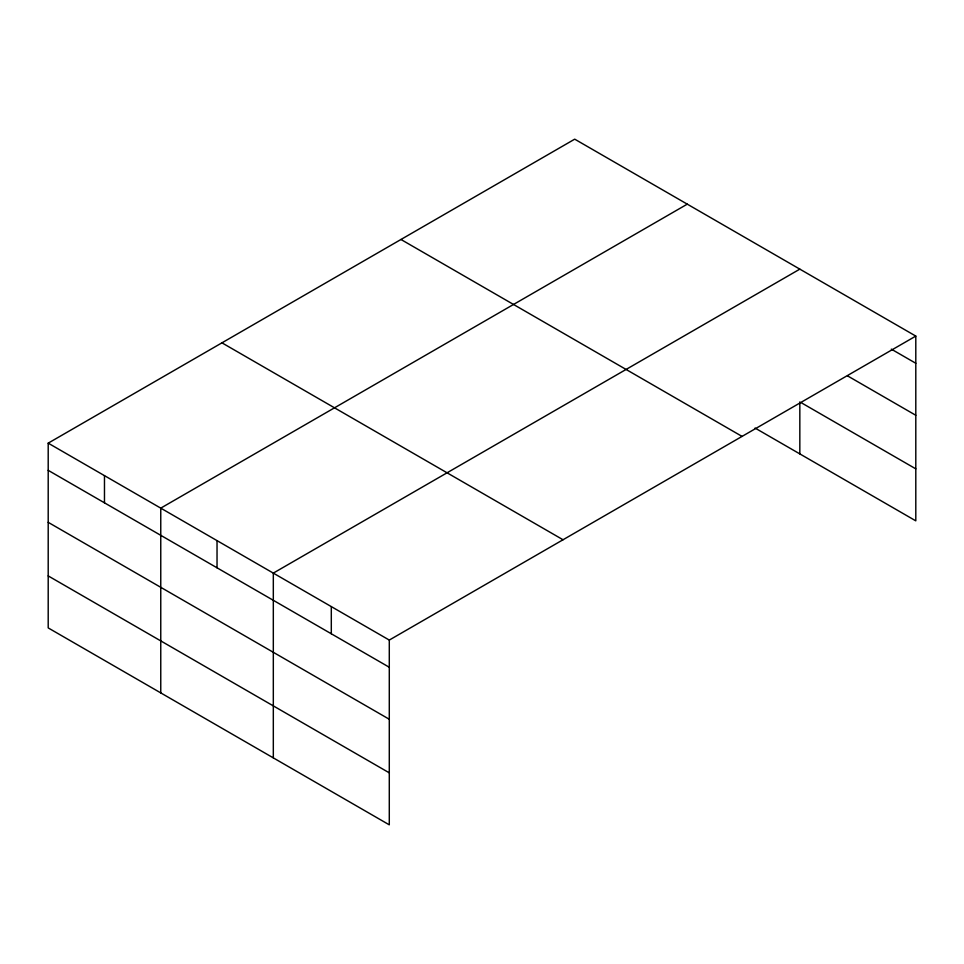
<?xml version="1.0" encoding="UTF-8"?>
<svg xmlns="http://www.w3.org/2000/svg" width="964" height="964" viewBox="0 0 964 964"><rect width="100%" height="100%" fill="white"/><g stroke="black" fill="none" stroke-linecap="round" stroke-linejoin="round"><path stroke-width="1.45" d="M755.065 428.052L915.8 520.849L915.8 336.087L574.713 139.165L48.2 443.151L48.2 627.913L389.287 824.835L389.287 640.072L48.2 443.151M687.272 204.151L160.759 508.136L160.759 692.899M799.831 269.137L273.318 573.11L273.318 757.885M389.287 640.072L915.8 336.087M891.314 349.137L915.8 363.271M847.513 375.852L915.8 415.279M801.12 402.639L915.8 468.853M400.964 239.482L742.051 436.403M221.949 342.835L563.036 539.756M48.2 470.336L389.287 667.257M48.2 522.331L389.287 719.252M48.2 575.906L389.287 772.839M799.831 401.904L799.831 453.899M331.303 606.597L331.303 633.782M217.033 540.623L217.033 567.808M104.474 475.638L104.474 502.822"/></g></svg>
